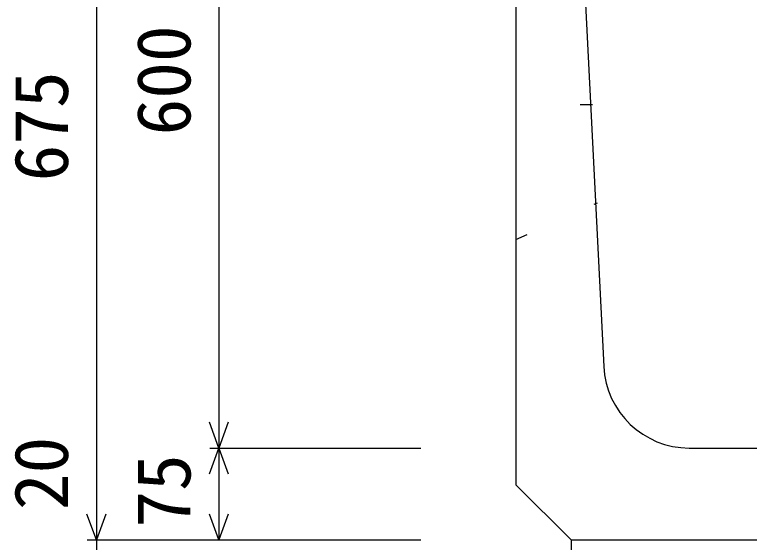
# Model space of a CAD drawing. Units: millimetres, scale not verified. Extents: x -33600 to 33600, y -11880 to 11880.
# Drawn here: x 6814 to 7414, y 2895 to 3325 of the extents above; entities that cross this region are included whole.
import ezdxf
from ezdxf.enums import TextEntityAlignment as Align

# ---------------------------------------------------------------- set-up
doc = ezdxf.new("R2010")
doc.units = ezdxf.units.MM
doc.header["$LTSCALE"] = 40
doc.linetypes.add('DOTTED', pattern=[1.75, 0.25, -1.5])
for name, color, linetype, lineweight in [('0-0_DIM', 7, 'Continuous', 25), ('0-5_OUTLINE', 3, 'Continuous', 25), ('0-6_OUTLINE2', 4, 'DOTTED', 25)]:
    doc.layers.add(name, color=color, linetype=linetype, lineweight=lineweight)
doc.styles.add('ＭＳ ゴシック', font='')
doc.styles.get('ＭＳ ゴシック').set_extended_font_data('MS Gothic')

msp = doc.modelspace()

# ---------------------------------------------------------------- linework, layer by layer
at = {"layer": '0-0_DIM'}
for p, q in [((6880.66, 3571.83), (6880.66, 2896.83)), ((6980.66, 3571.83), (6980.66, 2971.83)), ((6973.16, 2971.83), (7145.66, 2971.83)), ((6980.66, 2971.83), (6980.66, 2896.83)), ((6873.16, 2896.83), (7145.66, 2896.83))]:
    msp.add_line(p, q, dxfattribs=at)
for points in [[(6988.35, 2992.97), (6980.66, 2971.83), (6972.96, 2992.97)], [(6972.96, 2950.68), (6980.66, 2971.83), (6988.35, 2950.68)], [(6888.35, 2917.97), (6880.66, 2896.83), (6872.96, 2917.97)], [(6988.35, 2917.97), (6980.66, 2896.83), (6972.96, 2917.97)], [(6880.66, 2896.83), (6880.66, 2876.83), (6880.66, 2826.83)]]:
    msp.add_lwpolyline(points, dxfattribs=at)
at = {"layer": '0-5_OUTLINE'}
for p, q in [((7268.16, 3571.83), (7294.83, 3038.33)), ((7223.16, 3441.83), (7223.16, 2941.83)), ((7364.74, 2971.83), (8171.57, 2971.83)), ((7268.16, 2896.83), (7223.16, 2941.83)), ((7268.16, 2896.83), (8268.16, 2896.83)), ((7268.16, 2896.83), (7268.16, 2876.83))]:
    msp.add_line(p, q, dxfattribs=at)
msp.add_arc((7364.74, 3041.83), 70, 182.86241, 270, dxfattribs=at)
at = {"layer": '0-6_OUTLINE2'}
for p, q in [((7285.66, 3251.83), (7223.16, 3251.83)), ((7223.16, 3141.83), (7289.66, 3171.83))]:
    msp.add_line(p, q, dxfattribs=at)

# ---------------------------------------------------------------- texts
at = {"layer": '0-0_DIM', "style": 'ＭＳ ゴシック'}
for s, p in [('600', (6970.66, 3226.83)), ('675', (6870.66, 3189.33)), ('20', (6870.66, 2921.14)), ('75', (6970.66, 2906.83))]:
    msp.add_text(s, height=43.99, rotation=90, dxfattribs=at).set_placement(p, align=Align.BOTTOM_LEFT)

doc.saveas('drawing.dxf')
